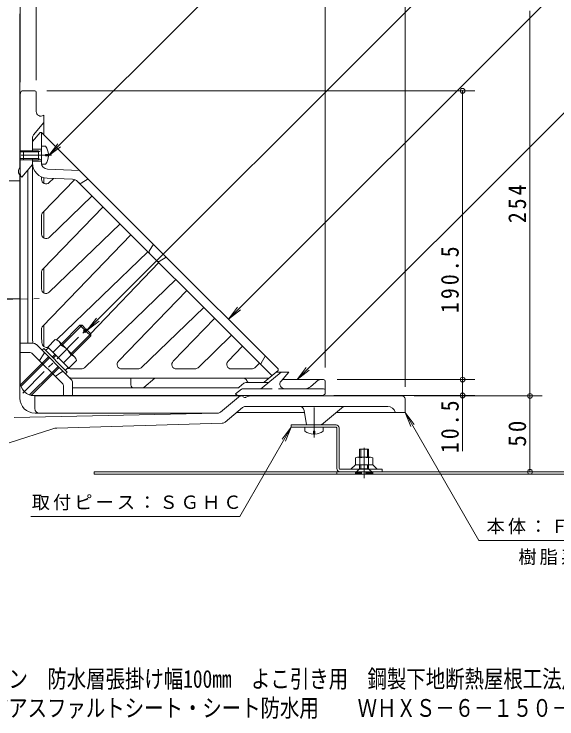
# Model space of a CAD drawing. Units: millimetres, scale not verified. Extents: x -514 to 462, y -549 to 533.
# Drawn here: x -231.8 to 126.1, y -549.4 to -84.4 of the extents above; entities that cross this region are included whole.
import ezdxf
from ezdxf.enums import TextEntityAlignment as Align

# ---------------------------------------------------------------- set-up
doc = ezdxf.new("R2010")
doc.units = ezdxf.units.MM
doc.header["$LTSCALE"] = 4
doc.header["$PDMODE"] = 32
doc.header["$PDSIZE"] = 3.2
for name, pattern in [('CHAIN1', [8, 5, -1, 1, -1]), ('DASHED1', [1.8, 1.2, -0.6]), ('DASHED2', [3, 2, -1])]:
    doc.linetypes.add(name, pattern=pattern)
for name, color, linetype, lineweight in [('0-0_通り芯', 4, 'Continuous', 9), ('0-1_躯体', 6, 'Continuous', 9), ('0-2_仕上', 3, 'Continuous', 9), ('0-4_その他', 7, 'Continuous', 9), ('0-5_寸法', 7, 'Continuous', 9), ('0-8', 2, 'Continuous', 9), ('0-A', 2, 'Continuous', 9), ('0-F', 7, 'CHAIN1', 9)]:
    doc.layers.add(name, color=color, linetype=linetype, lineweight=lineweight)
doc.layers.add('F-5_F-5ﾚｲﾔ', color=2, linetype='Continuous')
doc.styles.add('ＭＳ ゴシック', font='')
doc.styles.get('ＭＳ ゴシック').set_extended_font_data('MS Gothic')

msp = doc.modelspace()

# ---------------------------------------------------------------- linework, layer by layer
at = {"layer": '0-0_通り芯'}
for p, q in [((-228.041, -184.985), (-228.041, -84.323)), ((-228.228, -185.83), (-229.041, -187.573)), ((-229.041, -187.573), (-229.041, -189.073)), ((-228.308, -190.341), (-229.041, -189.073)), ((-235.013, -194.467), (-228.041, -194.325)), ((-228.041, -337.685), (-228.041, -191.341)), ((-218.141, -336.322), (-218.141, -344.685)), ((-81.949, -336.323), (-218.041, -336.323)), ((-83.877, -337.025), (-95.771, -347.005)), ((-81.949, -336.323), (-81.574, -336.323)), ((-79.679, -337.323), (-79.841, -337.323)), ((-77.176, -336.469), (-78.93, -337.177)), ((-76.426, -336.323), (23.959, -336.323)), ((25.959, -338.323), (25.959, -347.323)), ((-81.329, -344.025), (-92.714, -353.578)), ((14.556, -343.323), (-79.401, -343.323)), ((-97.638, -347.707), (-231.837, -350.44)), ((-97.336, -347.685), (-218.041, -347.685)), ((-40.374, -347.323), (-85.26, -347.323)), ((-40.623, -345.83), (-39.04, -355.323)), ((25.959, -347.323), (-19.506, -347.323)), ((19.406, -347.11), (19.459, -347.323)), ((-94.553, -354.279), (-203.609, -357.528)), ((-206.403, -358.013), (-235.041, -367.323))]:
    msp.add_line(p, q, dxfattribs=at)
at = {"layer": '0-0_通り芯', "linetype": 'CHAIN1'}
for p, q in [((-306.726, -273.949), (-215.399, -272.089)), ((-34.04, -343.875), (-34.04, -363.654))]:
    msp.add_line(p, q, dxfattribs=at)
at = {"layer": '0-0_通り芯'}
msp.add_lwpolyline([(-39.04, -355.323), (-29.04, -355.323), (-14.739, -343.323)], dxfattribs=at)
for centre, radius, start, end in [((-230.041, -184.985), 2, 335.004, 0), ((-227.041, -188.016), 2, 155.004, 180), ((-227.041, -188.537), 2, 180, 209.99432), ((-230.041, -191.341), 2, 0, 29.99432), ((-218.041, -326.323), 10, 180, 270), ((-218.041, -337.685), 10, 180, 270), ((-81.949, -339.323), 3, 90, 130.00061), ((-81.574, -337.323), 1, 29.99821, 90), ((-79.841, -336.323), 1, 209.99821, 270), ((-79.679, -335.323), 2, 270, 292), ((-76.426, -338.323), 2, 90, 112), ((23.959, -338.323), 2, 0, 90), ((-79.401, -346.323), 3, 90, 130.00061), ((-43.582, -346.323), 3, 9.46231, 90), ((-13.647, -346.323), 3, 90, 130.00008), ((14.556, -348.323), 5, 14.03624, 90), ((-215.141, -344.685), 3, 180, 270), ((-97.699, -344.707), 3, 271.16681, 310.00061), ((-203.311, -367.524), 10, 91.70668, 108.00828), ((-94.643, -351.28), 3, 271.70668, 310), ((-29.404, -354.323), 1, 270, 309.99971)]:
    msp.add_arc(centre, radius, start, end, dxfattribs=at)
at = {"layer": '0-1_躯体'}
for p, q in [((-227.743, -328.026), (-227.743, -137.309)), ((-227.041, -135.381), (-226.743, -135.026)), ((-218.243, -135.026), (-226.743, -135.026)), ((-217.243, -136.026), (-217.243, -148.764)), ((-212.243, -151.026), (-212.522, -151.221)), ((-212.243, -164.025), (-212.243, -151.026)), ((-219.041, -164.127), (-212.243, -156.026)), ((-219.743, -166.056), (-219.743, -175.396)), ((-225.743, -174.526), (-227.743, -174.526)), ((-225.743, -175.396), (-227.743, -175.396)), ((-225.743, -179.656), (-227.743, -179.656)), ((-225.743, -180.526), (-227.743, -180.526)), ((-219.743, -179.656), (-219.743, -183.683)), ((-226.743, -192.026), (-219.743, -183.683)), ((-222.743, -301.584), (-222.743, -187.259)), ((-226.743, -192.026), (-227.041, -191.67)), ((-212.243, -192.364), (-212.243, -196.014)), ((-212.243, -214.672), (-212.243, -232.153)), ((-212.243, -252.095), (-212.243, -268.291)), ((-212.243, -289.518), (-212.243, -303.72)), ((-219.293, -301.584), (-227.743, -301.584)), ((-194.181, -325.454), (-217.172, -302.463)), ((-221.779, -307.584), (-227.743, -307.584)), ((-200.181, -327.94), (-219.657, -308.463)), ((-68.295, -331.058), (-55.743, -320.526)), ((-58.935, -320.526), (-50.743, -320.526)), ((-55.838, -326.597), (-50.743, -320.526)), ((-154.756, -324.526), (-154.756, -329.026)), ((-146.338, -330.675), (-139.01, -324.526)), ((-199.302, -330.061), (-199.302, -336.026)), ((-193.302, -327.576), (-193.302, -336.026)), ((-83.357, -330.558), (-80.301, -327.993)), ((-79.015, -327.526), (-64.813, -327.526)), ((-54.939, -325.526), (-27.743, -325.526)), ((-36.499, -330.356), (-31.022, -325.76)), ((-26.743, -326.526), (-26.743, -335.025)), ((-158.302, -331.026), (-193.302, -331.026)), ((-84.642, -331.026), (-158.302, -331.026)), ((-81.851, -331.759), (-85.743, -335.025)), ((-81.208, -331.526), (-69.577, -331.526)), ((-53.54, -331.526), (-39.713, -331.526)), ((-39.713, -331.526), (-27.743, -331.526)), ((-219.743, -336.026), (-29.027, -336.026)), ((-85.743, -335.025), (-85.388, -335.324)), ((-27.099, -335.324), (-26.743, -335.025))]:
    msp.add_line(p, q, dxfattribs=at)
at = {"layer": '0-1_躯体', "linetype": 'CHAIN1'}
msp.add_line((-226.114, -334.396), (-183.213, -291.495), dxfattribs=at)
at = {"layer": '0-1_躯体', "linetype": 'DASHED2'}
for p, q in [((-212.162, -308.635), (-215.158, -312.962)), ((-200.352, -320.444), (-204.68, -323.44)), ((-69.577, -331.526), (-53.54, -331.526))]:
    msp.add_line(p, q, dxfattribs=at)
at = {"layer": '0-1_躯体'}
for centre, radius, start, end in [((-224.743, -137.309), 3, 140.00002, 180.0007), ((-218.243, -136.026), 1, 0, 90), ((-214.243, -148.764), 3, 180, 304.99982), ((-216.743, -166.056), 3, 140.0002, 180), ((-224.743, -189.742), 3, 180, 220.00018), ((-219.293, -304.584), 3, 44.99976, 90), ((-221.779, -310.584), 3, 45.00017, 90), ((-196.302, -327.576), 3, 0, 45), ((-219.743, -328.026), 8, 180, 186.62801), ((-219.743, -328.026), 8, 180.10083, 186.62801), ((-202.302, -330.061), 3, 0, 44.99983), ((-152.756, -329.026), 2, 180, 270), ((-79.015, -329.526), 2, 90, 129.99985), ((-64.813, -325.526), 2, 270, 310.00008), ((-53.54, -328.526), 3, 140.00015, 270), ((-30.379, -326.526), 1, 90, 129.99971), ((-27.743, -326.526), 1, 0, 90), ((-147.303, -329.526), 1.5, 270, 310.00003), ((-84.642, -329.026), 2, 270, 309.99985), ((-81.208, -332.526), 1, 90, 130.0004), ((-69.58, -329.526), 2, 270, 309.99985), ((-39.713, -326.526), 5, 270, 310.00026), ((-27.743, -332.526), 1, 0, 90), ((-219.743, -328.026), 8, 263.99348, 270), ((-219.743, -328.026), 8, 263.99366, 270), ((-83.459, -333.026), 3, 229.99982, 270), ((-29.027, -333.026), 3, 270, 309.99908)]:
    msp.add_arc(centre, radius, start, end, dxfattribs=at)
at = {"layer": '0-1_躯体', "linetype": 'DASHED2'}
for centre, start, end in [((-212.984, -308.065), 325.30484, 45.00075), ((-199.783, -321.266), 44.99925, 124.69516)]:
    msp.add_arc(centre, 1, start, end, dxfattribs=at)
at = {"layer": '0-2_仕上'}
for p, q in [((-214.743, -162.526), (-219.743, -168.484)), ((-213.743, -162.525), (-214.743, -162.526)), ((-213.743, -182.682), (-213.743, -162.525)), ((-213.743, -162.525), (-135.743, -240.526)), ((-219.743, -173.526), (-213.743, -173.526)), ((-219.743, -184.279), (-219.743, -297.526)), ((-219.742, -181.526), (-213.742, -181.525)), ((-209.903, -186.679), (-188.746, -187.523)), ((-213.743, -193.416), (-213.743, -191.847)), ((-191.895, -193.601), (-212.901, -215.353)), ((-193.283, -193.347), (-210.142, -192.674)), ((-205.834, -192.846), (-208.659, -195.574)), ((-189.947, -194.807), (-61.813, -322.941)), ((-187.723, -195.96), (-183.089, -193.18)), ((-180.365, -204.389), (-208.659, -231.713)), ((-173.146, -211.608), (-212.901, -252.776)), ((-213.743, -229.554), (-213.743, -217.437)), ((-161.98, -222.774), (-208.659, -267.851)), ((-154.761, -229.993), (-212.901, -290.199)), ((-142.766, -240.917), (-139.986, -236.283)), ((-143.595, -241.159), (-203.806, -299.303)), ((-57.743, -318.526), (-135.743, -240.526)), ((-136.134, -247.548), (-131.5, -244.768)), ((-136.376, -248.378), (-181.398, -295.246)), ((-213.743, -265.693), (-213.743, -254.86)), ((-125.211, -259.543), (-185.416, -317.684)), ((-117.991, -266.763), (-163.069, -313.442)), ((-106.826, -277.928), (-147.994, -317.684)), ((-99.607, -285.147), (-126.93, -313.442)), ((-213.743, -297.526), (-213.743, -292.283)), ((-88.441, -296.313), (-110.571, -317.684)), ((-81.222, -303.532), (-90.791, -313.442)), ((-69.009, -314.674), (-66.228, -310.04)), ((-70.056, -314.698), (-73.148, -317.684)), ((-192.743, -318.526), (-187.5, -318.526)), ((-160.911, -318.526), (-150.078, -318.526)), ((-124.772, -318.526), (-112.655, -318.526)), ((-88.633, -318.526), (-75.232, -318.526)), ((-66.859, -327.175), (-57.743, -319.526)), ((-57.743, -318.526), (-57.743, -319.526)), ((-63.702, -324.526), (-192.743, -324.526)), ((-78.415, -326.184), (-78.158, -326.696)), ((-67.823, -327.526), (-76.817, -327.526))]:
    msp.add_line(p, q, dxfattribs=at)
for centre, radius, start, end in [((-209.743, -182.682), 10, 180, 267.71468), ((-209.743, -182.682), 4, 180, 267.71468), ((-210.743, -193.416), 3, 179.99992, 314.00021), ((-193.482, -198.343), 5, 44.99988, 87.71455), ((-188.237, -195.103), 1, 225, 300.964), ((-210.743, -217.437), 3, 136.00003, 179.99992), ((-210.743, -229.554), 3, 179.99992, 313.99997), ((-141.909, -241.431), 1, 149.03673, 225), ((-136.649, -246.691), 1, 225, 300.96327), ((-210.743, -254.86), 3, 136.00003, 179.99983), ((-210.743, -265.693), 3, 179.99983, 313.99997), ((-210.743, -292.283), 3, 136.00003, 179.99983), ((-192.743, -297.526), 27, 180, 188.64587), ((-192.743, -297.526), 21, 180, 192.49571), ((-210.317, -301.42), 3, 192.49577, 285.33467), ((-160.911, -315.526), 3, 136.00003, 270.00017), ((-124.772, -315.526), 3, 136.00003, 270.00008), ((-88.633, -315.526), 3, 135.99979, 270.00008), ((-68.151, -315.189), 1, 149.03612, 225), ((-192.743, -297.526), 21, 258.88734, 269.99997), ((-187.5, -315.526), 3, 270.00017, 313.99997), ((-150.078, -315.526), 3, 270.00017, 313.99997), ((-112.655, -315.526), 3, 270.00008, 313.99997), ((-75.232, -315.526), 3, 270, 313.99974), ((-192.743, -297.526), 27, 264.72871, 270), ((-81.098, -327.526), 3, 26.56038, 90), ((-76.817, -326.026), 1.5, 206.56039, 270), ((-67.823, -326.026), 1.5, 270, 310.00034)]:
    msp.add_arc(centre, radius, start, end, dxfattribs=at)
at = {"layer": '0-4_その他'}
for p, q in [((25.959, 132.677), (25.959, -330.323)), ((-227.743, 106.677), (-227.743, -129.309)), ((-217.243, 106.677), (-217.243, -128.026)), ((-26.743, 106.677), (-26.743, -317.526)), ((108.317, -336.323), (108.317, -82.323)), ((71.9, -135.026), (-210.243, -135.026)), ((63.9, -325.526), (63.9, -135.026)), ((71.9, -325.526), (-18.743, -325.526)), ((63.9, -336.026), (63.9, -325.526)), ((71.9, -336.026), (-21.027, -336.026)), ((116.317, -336.323), (31.959, -336.323)), ((63.9, -336.026), (63.9, -372.74)), ((108.317, -386.323), (108.317, -336.323))]:
    msp.add_line(p, q, dxfattribs=at)
for p in [(63.9, -135.026), (63.9, -325.526), (63.9, -336.026), (108.317, -336.323), (108.317, -386.323)]:
    msp.add_point(p, dxfattribs=at)
at = {"layer": '0-5_寸法'}
for p, q in [((-209.155, -178.005), (145.632, 176.782)), ((-183.626, -293.017), (195.721, 86.33)), ((-90.556, -285.712), (195.721, 0.565)), ((-45.253, -325.506), (195.721, -84.532)), ((-209.155, -178.005), (-203.067, -170.071)), ((-209.155, -178.005), (-201.221, -171.917)), ((-90.556, -285.712), (-84.469, -277.779)), ((-90.556, -285.712), (-82.623, -279.625)), ((-183.626, -293.017), (-177.539, -285.084)), ((-183.626, -293.017), (-175.693, -286.93)), ((-45.253, -325.506), (-39.166, -317.573)), ((-45.253, -325.506), (-37.32, -319.419)), ((25.959, -347.323), (74.692, -431.731)), ((25.959, -347.323), (32.047, -355.257)), ((25.959, -347.323), (29.786, -356.562)), ((-49.041, -356.923), (-83.039, -415.81)), ((-49.041, -356.923), (-55.128, -364.857)), ((-49.041, -356.923), (-52.868, -366.162)), ((-220.881, -415.81), (-83.039, -415.81)), ((74.692, -431.731), (194.713, -431.731))]:
    msp.add_line(p, q, dxfattribs=at)
at = {"layer": '0-8'}
for p, q in [((-19.541, -355.323), (-49.041, -355.323)), ((-49.041, -356.923), (-49.041, -355.323)), ((-19.541, -356.923), (-49.041, -356.923)), ((-19.041, -357.423), (-19.041, -384.223)), ((-17.44, -384.223), (-17.44, -357.423)), ((-16.94, -384.723), (7.622, -384.723)), ((-6.703, -381.723), (-9.703, -384.723)), ((-6.353, -381.723), (4.272, -381.723)), ((4.622, -381.723), (7.622, -384.723)), ((7.622, -384.723), (10.959, -384.723)), ((10.959, -384.723), (10.959, -386.323)), ((-179.04, -386.323), (-179.04, -387.923)), ((180.959, -386.323), (-179.04, -386.323)), ((180.959, -387.923), (-179.04, -387.923)), ((-19.04, -386.323), (-19.04, -387.923)), ((6.96, -386.323), (10.959, -386.323))]:
    msp.add_line(p, q, dxfattribs=at)
at = {"layer": '0-8', "linetype": 'CHAIN1'}
msp.add_line((-1.04, -370.594), (-1.04, -390.722), dxfattribs=at)
at = {"layer": '0-8'}
for centre, radius, start, end in [((-19.541, -357.423), 2.1, 0, 90), ((-19.541, -357.423), 0.5, 0, 90), ((-16.94, -384.223), 2.1, 180, 270), ((-16.94, -384.223), 0.5, 180, 270)]:
    msp.add_arc(centre, radius, start, end, dxfattribs=at)
at = {"layer": '0-A'}
for p, q in [((-211.143, -171.526), (-213.743, -171.526)), ((-213.743, -171.526), (-213.743, -183.526)), ((-225.743, -174.526), (-225.743, -180.526)), ((-215.743, -174.526), (-225.743, -174.526)), ((-215.743, -175.396), (-225.743, -175.396)), ((-215.743, -175.396), (-213.871, -174.344)), ((-215.743, -174.526), (-214.979, -174.967)), ((-215.743, -174.526), (-215.743, -180.526)), ((-215.743, -179.656), (-225.743, -179.656)), ((-215.743, -180.526), (-225.743, -180.526)), ((-215.743, -179.656), (-213.871, -180.708)), ((-215.743, -180.526), (-214.979, -180.085)), ((-211.143, -178.005), (-211.143, -177.047)), ((-209.155, -177.047), (-211.143, -177.047)), ((-209.155, -178.005), (-211.143, -178.005)), ((-211.143, -183.526), (-213.743, -183.526)), ((-213.743, -183.677), (-213.743, -183.526)), ((-200.632, -301.891), (-188.399, -289.659)), ((-199.925, -302.598), (-186.985, -289.659)), ((-188.399, -289.659), (-186.985, -289.659)), ((-185.394, -292.664), (-188.399, -289.659)), ((-184.687, -291.957), (-186.985, -289.659)), ((-186.101, -293.371), (-184.687, -291.957)), ((-194.268, -308.255), (-181.328, -295.316)), ((-193.561, -308.962), (-181.328, -296.73)), ((-185.041, -294.432), (-186.101, -293.371)), ((-185.041, -294.432), (-183.626, -293.017)), ((-181.328, -296.73), (-184.333, -293.724)), ((-181.328, -295.316), (-183.626, -293.017)), ((-181.328, -295.316), (-181.328, -296.73)), ((-204.659, -299.13), (-209.683, -304.154)), ((-202.291, -300.232), (-191.902, -310.621)), ((-213.431, -306.204), (-212.299, -305.073)), ((-196.743, -320.629), (-212.299, -305.073)), ((-211.026, -306.346), (-209.259, -304.578)), ((-195.824, -318.013), (-209.683, -304.154)), ((-201.189, -302.6), (-206.213, -307.624)), ((-206.695, -310.677), (-204.927, -308.909)), ((-205.988, -311.384), (-204.22, -309.616)), ((-194.27, -309.519), (-199.294, -314.543)), ((-227.69, -328.949), (-213.43, -314.69)), ((-227.336, -330.01), (-212.723, -315.397)), ((-190.799, -312.989), (-195.824, -318.013)), ((-198.016, -319.357), (-196.248, -317.589)), ((-197.874, -321.761), (-196.743, -320.629)), ((-221.658, -335.646), (-207.066, -321.054)), ((-220.591, -335.992), (-206.359, -321.761)), ((-40.04, -359.523), (-40.04, -356.923)), ((-28.04, -359.523), (-28.04, -356.923)), ((-34.52, -359.523), (-33.561, -359.523)), ((-34.52, -361.512), (-34.52, -359.523)), ((-33.561, -361.512), (-33.561, -359.523)), ((1.959, -371.404), (-4.04, -371.404)), ((-4.04, -376.723), (-4.04, -371.404)), ((-3.171, -376.723), (-3.171, -371.404)), ((1.089, -376.723), (1.089, -371.404)), ((1.959, -376.723), (1.959, -371.404)), ((-6.791, -377.213), (-6.791, -381.723)), ((-5.347, -376.723), (3.266, -376.723)), ((-3.904, -377.213), (-3.904, -381.723)), ((1.823, -377.213), (1.823, -381.723)), ((4.709, -377.213), (4.709, -381.723)), ((-6.791, -381.723), (-6.353, -381.723)), ((4.709, -381.723), (4.272, -381.723))]:
    msp.add_line(p, q, dxfattribs=at)
at = {"layer": '0-A', "linetype": 'CHAIN1'}
msp.add_line((-207.069, -177.525), (-228.363, -177.527), dxfattribs=at)
at = {"layer": '0-A', "linetype": 'DASHED2'}
for p, q in [((-213.431, -314.69), (-209.188, -310.447)), ((-212.723, -315.397), (-208.481, -311.154)), ((-207.066, -321.054), (-202.824, -316.811)), ((-206.359, -321.761), (-202.117, -317.518))]:
    msp.add_line(p, q, dxfattribs=at)
at = {"layer": '0-A', "linetype": 'DASHED1'}
for p, q in [((-4.04, -384.454), (-6.69, -387.104)), ((-4.04, -381.723), (-4.04, -384.454)), ((-4.04, -384.454), (1.959, -384.454)), ((-3.171, -384.454), (-3.171, -381.723)), ((1.089, -384.454), (1.089, -381.723)), ((1.959, -381.723), (1.959, -384.454)), ((1.959, -384.454), (4.61, -387.104)), ((-6.69, -387.404), (-6.69, -387.104)), ((4.609, -387.404), (-6.69, -387.404))]:
    msp.add_line(p, q, dxfattribs=at)
msp.add_lwpolyline([(4.609, -387.404), (4.609, -387.104), (-6.69, -387.104)], dxfattribs=at)
at = {"layer": '0-A'}
for centre, radius, start, end in [((-219.143, -177.526), 10, 2.74562, 36.86987), ((-213.993, -174.126), 0.25, 299.32918, 0), ((-213.993, -180.926), 0.25, 0, 60.67082), ((-219.143, -177.526), 10, 323.13013, 357.25438), ((-204.986, -302.927), 3.811, 4.92564, 85.07436), ((-206.87, -315.2), 13.822, 24.26926, 65.73074), ((-194.597, -313.316), 3.811, 4.92564, 85.07436), ((-34.04, -351.523), 10, 233.13013, 267.25438), ((-34.04, -351.523), 10, 272.74562, 306.86987), ((-5.347, -379.091), 2.368, 52.44278, 127.55722), ((-1.04, -385.321), 8.598, 70.548, 109.452), ((3.266, -379.091), 2.368, 52.44278, 127.55722)]:
    msp.add_arc(centre, radius, start, end, dxfattribs=at)
at = {"layer": '0-F'}
msp.add_line((-228.041, -272.347), (-306.758, -272.347), dxfattribs=at)

# ---------------------------------------------------------------- texts
at = {"layer": '0-4_その他', "color": 2, "char_height": 11.73, "attachment_point": 7, "rotation": 90, "style": 'ＭＳ ゴシック'}
for s, insert in [('\\T1.27;\\W0.9;254', (105.917, -222.323)), ('\\T1.28;\\W0.9;190.5', (61.5, -281.626)), ('\\T1.28;\\W0.9;10.5', (61.5, -374.062)), ('\\T1.27;\\W0.95;50', (105.917, -369.823))]:
    msp.add_mtext(s, dxfattribs=dict(at, insert=insert))
at = {"layer": '0-5_寸法', "char_height": 8.798, "attachment_point": 7, "style": 'ＭＳ ゴシック'}
for s, insert in [('\\T1.17;取付ピース：ＳＧＨＣ', (-220.223, -411.815)), ('\\T1.17;本体：ＦＣ１５０', (79.703, -427.662)), ('\\T1.17;樹脂系塗装', (100.703, -447.909))]:
    msp.add_mtext(s, dxfattribs=dict(at, insert=insert))
at = {"layer": 'F-5_F-5ﾚｲﾔ', "style": 'ＭＳ ゴシック', "width": 0.8}
for s, p in [('鋳鉄製ルーフドレン\u3000防水層張掛け幅100mm\u3000よこ引き用\u3000鋼製下地断熱屋根工法用', (-337.924, -532.337)), ('ねじ込み式\u3000改質アスファルトシート・シート防水用\u3000\u3000ＷＨＸＳ－６－１５０－５０', (-338.116, -551.524))]:
    msp.add_text(s, height=11.73, dxfattribs=at).set_placement(p, align=Align.BOTTOM_LEFT)

doc.saveas('drawing.dxf')
